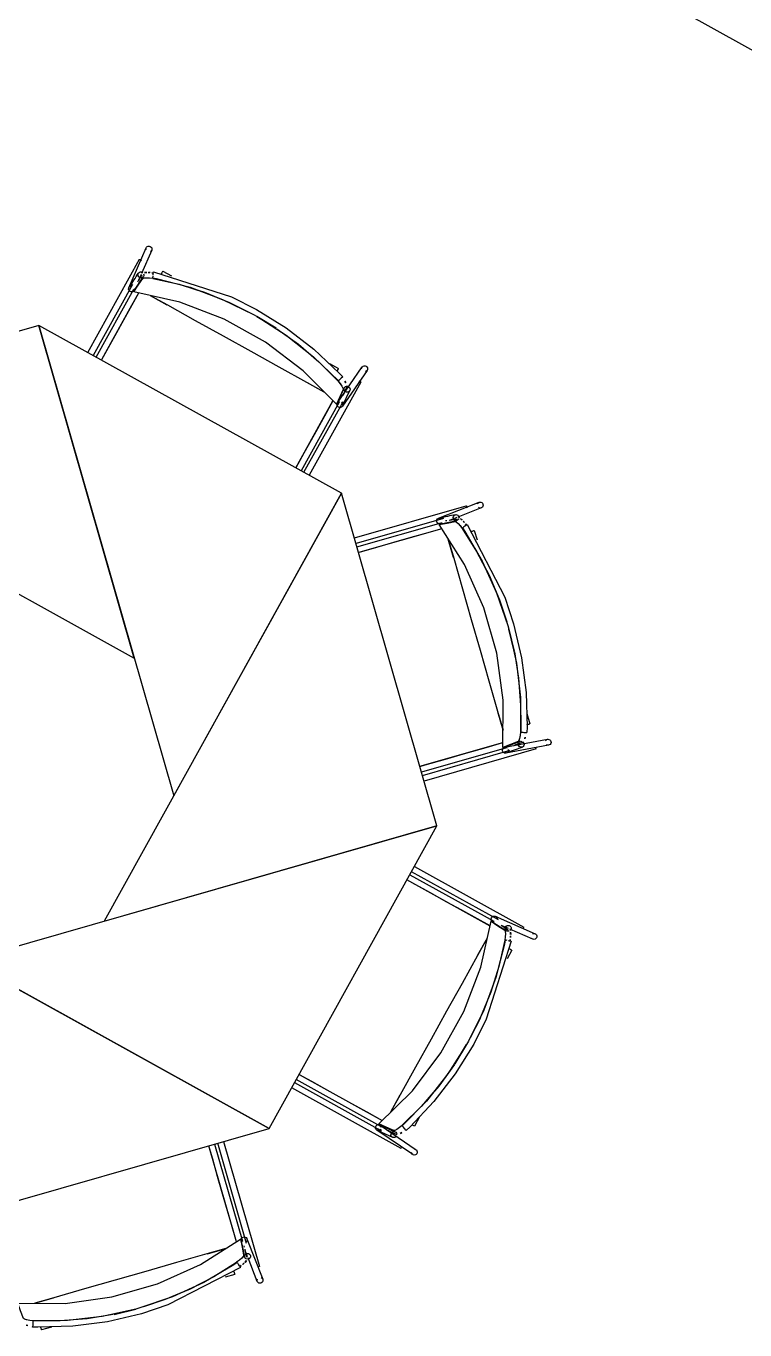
# Model space of a CAD drawing. Header units: metres. Extents: x 3.2 to 22.3, y 0.7 to 22.8.
# Drawn here: x 20.323 to 20.843, y 16.679 to 17.623 of the extents above; entities that cross this region are included whole.
import ezdxf

# ---------------------------------------------------------------- set-up
doc = ezdxf.new("R2010")
doc.units = ezdxf.units.M
for name, color, linetype in [('ARREDI', 9, 'Continuous'), ('PARETI_STRUTTURE', 7, 'Continuous'), ('PORTE_SCALE', 2, 'Continuous')]:
    doc.layers.add(name, color=color, linetype=linetype)

msp = doc.modelspace()

# ---------------------------------------------------------------- linework, layer by layer
at = {"layer": 'ARREDI'}
for points in [[(20.4095, 17.46034), (20.40932, 17.46106), (20.40942, 17.46181), (20.4095, 17.46203), (20.4095, 17.46205), (20.40975, 17.46246), (20.41029, 17.46298), (20.41099, 17.46327), (20.41174, 17.46331), (20.41246, 17.46309), (20.41306, 17.46263), (20.41347, 17.46202)], [(20.41347, 17.46201), (20.41364, 17.46129), (20.41355, 17.46054), (20.41347, 17.46032), (20.41347, 17.4603), (20.41322, 17.45989), (20.41268, 17.45937)], [(20.40475, 17.45376), (20.40473, 17.45378)], [(20.40478, 17.45375), (20.40504, 17.45361), (20.40549, 17.45336)], [(20.40549, 17.45335), (20.40607, 17.45303)], [(20.55207, 17.35958), (20.54967, 17.35418), (20.54724, 17.34879), (20.52317, 17.37312), (20.49586, 17.39381), (20.46588, 17.41044), (20.43385, 17.42263), (20.40046, 17.43015), (20.40374, 17.43506), (20.40704, 17.43997), (20.40785, 17.44033), (20.40954, 17.44047), (20.41184, 17.44036), (20.41425, 17.44001)], [(20.40336, 17.43752), (20.40427, 17.43889), (20.40669, 17.44246)], [(20.40367, 17.4417), (20.40349, 17.44242), (20.40358, 17.44316), (20.40383, 17.44369), (20.40391, 17.44383), (20.4044, 17.44428), (20.40444, 17.44431), (20.40512, 17.44459), (20.40585, 17.44462), (20.40658, 17.4444), (20.40717, 17.44394)], [(20.40758, 17.44331), (20.40776, 17.44259), (20.40768, 17.44185), (20.40744, 17.44132), (20.40735, 17.44118), (20.40682, 17.4407), (20.40614, 17.44042), (20.4054, 17.44039), (20.40468, 17.44061), (20.40408, 17.44107), (20.40367, 17.4417)], [(20.40702, 17.43997), (20.4078, 17.44033), (20.40945, 17.44048), (20.41172, 17.44037), (20.41425, 17.44001)], [(20.40836, 17.44417), (20.41, 17.44431)], [(20.41007, 17.44429), (20.40839, 17.44416)], [(20.41098, 17.44426), (20.41226, 17.4442)], [(20.41236, 17.44418), (20.41121, 17.44424)], [(20.41471, 17.44385), (20.41364, 17.444)], [(20.41365, 17.44401), (20.41472, 17.44386)], [(20.41436, 17.44173), (20.41425, 17.44111), (20.41416, 17.44065), (20.41412, 17.44042)], [(20.41425, 17.44001), (20.43324, 17.43571), (20.45184, 17.42987), (20.46991, 17.42256), (20.48484, 17.41506)], [(20.4144, 17.43998), (20.43336, 17.43568), (20.45191, 17.42986), (20.46994, 17.42255), (20.48483, 17.41506)], [(20.41448, 17.44246), (20.4146, 17.4432), (20.41471, 17.44385)], [(20.4148, 17.44435), (20.41484, 17.44463), (20.41486, 17.44467), (20.41486, 17.44466)], [(20.42148, 17.44519), (20.42136, 17.44496), (20.42112, 17.44454), (20.4208, 17.44396), (20.42044, 17.44332)], [(20.4039, 17.42937), (20.39884, 17.42025), (20.39258, 17.40895), (20.38631, 17.39765), (20.38004, 17.38633), (20.37702, 17.38088)], [(20.39691, 17.43148), (20.39673, 17.4322), (20.39683, 17.43295), (20.39691, 17.43317), (20.39691, 17.43318), (20.39716, 17.4336), (20.3977, 17.43412), (20.3984, 17.43441), (20.39915, 17.43445)], [(20.40063, 17.43102), (20.40009, 17.43051), (20.39939, 17.43023), (20.39864, 17.43019), (20.39792, 17.4304), (20.39732, 17.43085), (20.39691, 17.43148)], [(20.40076, 17.43241), (20.40046, 17.43015)], [(20.42477, 17.42064), (20.41258, 17.42742)], [(20.5385, 17.35762), (20.52595, 17.36456), (20.50584, 17.37571), (20.48565, 17.38691), (20.46543, 17.39812), (20.44523, 17.40931), (20.42511, 17.42046), (20.41258, 17.42741)], [(20.50371, 17.40384), (20.48974, 17.41234)], [(20.48975, 17.41234), (20.50367, 17.40387)], [(20.5042, 17.40353), (20.51972, 17.39226), (20.5345, 17.37961), (20.5482, 17.36582)], [(20.50422, 17.40351), (20.51979, 17.39222), (20.53458, 17.37953), (20.54829, 17.36572)], [(20.54781, 17.37271), (20.54817, 17.37336), (20.54849, 17.37393), (20.54872, 17.37436), (20.54885, 17.37458)], [(20.56554, 17.37463), (20.56568, 17.37536), (20.56592, 17.3758), (20.56592, 17.37581), (20.56607, 17.376), (20.56665, 17.37646), (20.56736, 17.3767)], [(20.56736, 17.3767), (20.56811, 17.37669), (20.5688, 17.37641), (20.56937, 17.37591), (20.56975, 17.37526), (20.56986, 17.37452), (20.56972, 17.37379), (20.56948, 17.37336), (20.56948, 17.37334), (20.56933, 17.37315), (20.56875, 17.37269), (20.56804, 17.37245)], [(20.53851, 17.3576), (20.52629, 17.36437)], [(20.54828, 17.36571), (20.54986, 17.36384), (20.55117, 17.36195), (20.55195, 17.36045), (20.55207, 17.35957)], [(20.5483, 17.36571), (20.54995, 17.36375), (20.55123, 17.36189), (20.55198, 17.36042), (20.55209, 17.35956)], [(20.5497, 17.36671), (20.54923, 17.36628), (20.54888, 17.36597), (20.54871, 17.36582)], [(20.55173, 17.36852), (20.5519, 17.36867), (20.55192, 17.36869), (20.55188, 17.36866), (20.55167, 17.36848), (20.5508, 17.3677), (20.55024, 17.3672), (20.5497, 17.3667)], [(20.55414, 17.36442), (20.55343, 17.36545)], [(20.55344, 17.36544), (20.55419, 17.36437)], [(20.56367, 17.36567), (20.56425, 17.36535)], [(20.56499, 17.36494), (20.56501, 17.36492), (20.56496, 17.36495), (20.5647, 17.36511), (20.56426, 17.36536)], [(20.55503, 17.36206), (20.55263, 17.35665), (20.55203, 17.35533)], [(20.55533, 17.35763), (20.55458, 17.35765), (20.55387, 17.35791), (20.5533, 17.3584), (20.55294, 17.35904), (20.55281, 17.35976), (20.55281, 17.35977), (20.55295, 17.36048), (20.55301, 17.36062), (20.55333, 17.36111), (20.55391, 17.36156), (20.55462, 17.3618)], [(20.55607, 17.36152), (20.55664, 17.36103), (20.55702, 17.36039), (20.55714, 17.35967), (20.55713, 17.3596), (20.557, 17.35895), (20.55693, 17.35881), (20.55661, 17.35832), (20.55603, 17.35787), (20.55532, 17.35763)], [(20.54474, 17.3513), (20.53855, 17.34012), (20.53115, 17.32676), (20.52373, 17.31338), (20.51787, 17.30281)], [(20.54724, 17.34878), (20.54956, 17.35071)], [(20.54956, 17.35071), (20.54724, 17.34878)], [(20.55024, 17.34648), (20.54949, 17.34649), (20.54879, 17.34677), (20.54822, 17.34727), (20.54786, 17.34792), (20.54774, 17.34866)], [(20.55101, 17.35044), (20.55157, 17.34994), (20.55194, 17.34929), (20.55206, 17.34855), (20.55191, 17.34782), (20.55169, 17.34739), (20.55169, 17.34737), (20.55153, 17.34718), (20.55095, 17.34672), (20.55024, 17.34648)], [(20.64938, 17.27661), (20.64977, 17.27725), (20.65035, 17.27771), (20.65057, 17.27782), (20.65059, 17.27782), (20.65106, 17.27794), (20.65181, 17.27791), (20.6525, 17.27764), (20.65306, 17.27712), (20.6534, 17.27647), (20.65352, 17.27572), (20.65336, 17.27498)], [(20.63208, 17.26755), (20.63247, 17.26819), (20.63304, 17.26865), (20.63359, 17.26886), (20.63375, 17.26888), (20.63441, 17.26887), (20.63447, 17.26886), (20.63515, 17.26858), (20.63569, 17.26806), (20.63604, 17.26741), (20.63613, 17.26666)], [(20.64137, 17.27533), (20.64137, 17.27535), (20.64138, 17.27529), (20.6416, 17.27451)], [(20.64161, 17.27451), (20.64179, 17.27387)], [(20.65337, 17.27499), (20.65298, 17.27435), (20.6524, 17.27389), (20.65217, 17.27378), (20.65216, 17.27378), (20.65169, 17.27365), (20.65094, 17.27368), (20.65024, 17.27396)], [(20.62352, 17.25867), (20.61349, 17.2558), (20.60108, 17.25224), (20.58866, 17.24867), (20.57621, 17.2451), (20.56378, 17.24155)], [(20.62237, 17.26215), (20.62162, 17.26218), (20.62093, 17.26246), (20.62037, 17.26296), (20.62003, 17.26362), (20.61992, 17.26437), (20.62007, 17.26511)], [(20.62007, 17.2651), (20.62046, 17.26574), (20.62104, 17.2662), (20.62126, 17.26631), (20.62128, 17.26631), (20.62175, 17.26644), (20.6225, 17.26641), (20.62319, 17.26613), (20.62375, 17.26562)], [(20.62345, 17.26304), (20.62163, 17.26166)], [(20.67894, 17.10454), (20.67342, 17.10243), (20.66789, 17.10034), (20.66808, 17.13456), (20.6634, 17.1685), (20.65396, 17.20146), (20.63993, 17.23272), (20.62164, 17.26166), (20.62743, 17.26281), (20.63324, 17.26395), (20.63407, 17.26363), (20.63536, 17.26253), (20.6369, 17.26082), (20.63836, 17.25888)], [(20.62734, 17.26451), (20.6264, 17.26433)], [(20.6289, 17.26482), (20.63052, 17.26514), (20.63474, 17.26596)], [(20.63598, 17.26592), (20.63559, 17.26528), (20.63502, 17.26483), (20.63447, 17.26462), (20.63431, 17.26459), (20.63361, 17.26462), (20.63359, 17.26462), (20.63291, 17.2649), (20.63237, 17.26541), (20.63202, 17.26606), (20.63193, 17.26681), (20.63208, 17.26755)], [(20.63322, 17.26396), (20.63403, 17.26367), (20.63531, 17.2626), (20.63682, 17.26093), (20.63836, 17.25888)], [(20.63713, 17.26598), (20.63839, 17.26492)], [(20.63842, 17.26487), (20.63715, 17.26596)], [(20.63837, 17.25888), (20.64876, 17.24241), (20.65778, 17.22514), (20.66538, 17.20718), (20.67063, 17.19132)], [(20.63845, 17.25876), (20.64881, 17.2423), (20.65781, 17.22507), (20.66539, 17.20715), (20.67063, 17.19133)], [(20.63856, 17.25926), (20.63876, 17.2594), (20.63913, 17.25966), (20.63965, 17.26003)], [(20.63998, 17.26316), (20.63905, 17.26419)], [(20.63906, 17.26419), (20.63992, 17.26325)], [(20.64204, 17.26172), (20.64182, 17.26156), (20.64141, 17.26126), (20.64086, 17.26087), (20.64025, 17.26044), (20.63966, 17.26003)], [(20.64141, 17.26127), (20.64075, 17.26213)], [(20.64076, 17.26213), (20.64141, 17.26127)], [(20.64207, 17.26173), (20.64209, 17.26174)], [(20.63211, 17.23774), (20.62827, 17.25116)], [(20.62828, 17.25115), (20.63222, 17.23739), (20.63857, 17.21526), (20.64493, 17.19307), (20.6513, 17.17084), (20.65767, 17.14865), (20.66401, 17.12654), (20.66796, 17.11276)], [(20.64507, 17.25683), (20.64579, 17.25704), (20.64642, 17.25722), (20.64689, 17.25736), (20.64714, 17.25743)], [(20.67217, 17.18593), (20.67604, 17.17009)], [(20.67604, 17.17005), (20.67218, 17.18594)], [(20.67616, 17.16948), (20.67918, 17.15054), (20.68068, 17.13113), (20.68061, 17.1117)], [(20.67617, 17.16945), (20.6792, 17.15046), (20.68068, 17.13103), (20.68061, 17.11156)], [(20.66796, 17.11275), (20.6641, 17.12616)], [(20.68521, 17.11685), (20.68592, 17.11706), (20.68656, 17.11724), (20.68702, 17.11736), (20.68728, 17.11745)], [(20.68729, 17.11744), (20.68731, 17.11745)], [(20.68061, 17.11156), (20.6804, 17.10913), (20.68, 17.10686), (20.67947, 17.10525), (20.67894, 17.10454)], [(20.68061, 17.11155), (20.68039, 17.109), (20.67998, 17.10677), (20.67947, 17.10521), (20.67894, 17.10452)], [(20.68097, 17.11134), (20.68121, 17.11132), (20.68167, 17.11131), (20.68231, 17.11127)], [(20.6823, 17.11127), (20.68304, 17.11122), (20.68379, 17.11118), (20.68446, 17.11114), (20.68496, 17.11111), (20.68523, 17.1111), (20.68527, 17.1111), (20.68526, 17.1111), (20.68502, 17.11111)], [(20.68407, 17.10773), (20.68383, 17.10644)], [(20.68384, 17.1065), (20.68406, 17.10774)], [(20.60772, 17.08661), (20.61156, 17.08773), (20.62623, 17.09192), (20.64094, 17.09614), (20.65563, 17.10035), (20.66791, 17.10386)], [(20.66839, 17.09658), (20.66787, 17.09712), (20.66757, 17.09782), (20.66751, 17.09857), (20.66772, 17.09929), (20.66816, 17.09989)], [(20.67089, 17.10005), (20.66789, 17.10033)], [(20.6679, 17.10034), (20.6709, 17.10006)], [(20.67173, 17.09884), (20.67178, 17.09809), (20.67158, 17.09737), (20.67113, 17.09676), (20.67052, 17.09634), (20.67005, 17.0962), (20.67003, 17.0962), (20.6698, 17.09616), (20.66905, 17.09625), (20.66838, 17.09658)], [(20.68279, 17.10421), (20.67727, 17.10209), (20.67592, 17.10157)], [(20.67987, 17.10087), (20.67936, 17.10141), (20.67904, 17.10211), (20.67898, 17.10284), (20.67917, 17.10357), (20.67959, 17.10416), (20.67961, 17.10416), (20.6802, 17.10457), (20.68034, 17.10462), (20.68091, 17.10475), (20.68165, 17.10465)], [(20.68283, 17.10378), (20.68314, 17.10308), (20.68321, 17.10235), (20.68301, 17.10163), (20.68258, 17.10103), (20.68254, 17.10099), (20.68199, 17.10063), (20.68185, 17.10057), (20.68126, 17.10045), (20.68053, 17.10054), (20.67986, 17.10088)], [(20.69146, 17.10066), (20.69164, 17.10002)], [(20.69186, 17.09924), (20.69177, 17.09952), (20.69164, 17.10002)], [(20.69187, 17.09919), (20.69187, 17.0992)], [(20.69867, 17.10506), (20.69911, 17.10566), (20.69973, 17.10608), (20.7002, 17.10623), (20.70022, 17.10623), (20.70045, 17.10626), (20.7012, 17.10617), (20.70187, 17.10584)], [(20.70186, 17.10585), (20.70238, 17.10531), (20.70268, 17.10461), (20.70274, 17.10386), (20.70253, 17.10314), (20.70209, 17.10254), (20.70147, 17.10213), (20.701, 17.10197), (20.70099, 17.10197), (20.70075, 17.10195), (20.7, 17.10203), (20.69934, 17.10236)], [(20.65855, 16.97105), (20.64942, 16.97611), (20.63813, 16.98237), (20.62683, 16.98864), (20.61551, 16.99492), (20.6042, 17.00118), (20.59835, 17.00442)], [(20.6602, 16.97432), (20.65969, 16.97486), (20.65939, 16.97556), (20.65937, 16.97631), (20.65957, 16.97703), (20.66003, 16.97763), (20.66066, 16.97805)], [(20.66065, 16.97804), (20.66138, 16.97822), (20.66213, 16.97813), (20.66235, 16.97804), (20.66236, 16.97804), (20.66278, 16.97779), (20.66329, 16.97725), (20.66359, 16.97656), (20.66363, 16.97581)], [(20.58876, 16.82288), (20.58335, 16.82528), (20.57796, 16.82771), (20.6023, 16.85178), (20.62299, 16.87909), (20.63962, 16.90907), (20.65181, 16.9411), (20.65933, 16.97449), (20.66424, 16.97121), (20.66915, 16.96791), (20.66951, 16.9671), (20.66965, 16.96541), (20.66953, 16.96312), (20.66919, 16.9607)], [(20.66159, 16.97419), (20.65932, 16.9745)], [(20.6667, 16.9716), (20.66807, 16.97068), (20.67164, 16.96826)], [(20.66915, 16.96793), (20.66951, 16.96715), (20.66966, 16.9655), (20.66955, 16.96324), (20.66919, 16.96071)], [(20.67249, 16.96737), (20.67177, 16.96719), (20.67103, 16.96727), (20.6705, 16.96752), (20.67036, 16.96761), (20.66988, 16.96813), (20.6696, 16.96882), (20.66957, 16.96955), (20.66979, 16.97027), (20.67025, 16.97087), (20.67088, 16.97129)], [(20.67088, 16.97128), (20.6716, 16.97146), (20.67234, 16.97138), (20.67287, 16.97114), (20.673, 16.97104), (20.67346, 16.97056), (20.67349, 16.97052), (20.67377, 16.96984), (20.6738, 16.9691), (20.67357, 16.96838), (20.67312, 16.96778)], [(20.67347, 16.96489), (20.67333, 16.96657)], [(20.67335, 16.96661), (20.67349, 16.96496)], [(20.68253, 16.96946), (20.68221, 16.96888)], [(20.68293, 16.97017), (20.68279, 16.96991), (20.68254, 16.96947)], [(20.68294, 16.97021), (20.68296, 16.97022)], [(20.5868, 16.83646), (20.59374, 16.849), (20.60489, 16.86911), (20.61609, 16.8893), (20.6273, 16.90953), (20.63849, 16.92972), (20.64966, 16.94985), (20.65659, 16.96237)], [(20.64982, 16.95018), (20.6566, 16.96238)], [(20.66919, 16.9607), (20.66489, 16.94171), (20.65905, 16.92312), (20.65173, 16.90505)], [(20.66917, 16.96055), (20.66486, 16.9416), (20.65903, 16.92305), (20.65173, 16.90501)], [(20.67091, 16.9606), (20.67028, 16.96071), (20.66983, 16.96079), (20.6696, 16.96083)], [(20.67164, 16.96048), (20.67238, 16.96035), (20.67303, 16.96024)], [(20.67303, 16.96024), (20.67318, 16.96131)], [(20.67319, 16.96131), (20.67303, 16.96024)], [(20.67336, 16.96259), (20.67342, 16.96374)], [(20.67343, 16.96397), (20.67338, 16.9627)], [(20.67353, 16.96015), (20.67381, 16.96011), (20.67385, 16.9601), (20.67383, 16.9601)], [(20.69119, 16.96148), (20.69047, 16.96132), (20.68972, 16.9614), (20.6895, 16.96148), (20.68948, 16.96148), (20.68906, 16.96173), (20.68855, 16.96227)], [(20.68952, 16.96545), (20.69024, 16.96563), (20.69099, 16.96554), (20.69121, 16.96545), (20.69122, 16.96545), (20.69164, 16.9652), (20.69215, 16.96466), (20.69245, 16.96397), (20.69249, 16.96322), (20.69227, 16.96249), (20.69181, 16.9619), (20.6912, 16.96148)], [(20.67437, 16.95347), (20.67413, 16.95359), (20.67372, 16.95383), (20.67313, 16.95415), (20.6725, 16.95451)], [(20.64424, 16.89012), (20.65154, 16.90463)], [(20.65154, 16.90462), (20.64424, 16.89012)], [(20.63302, 16.87124), (20.64152, 16.88522)], [(20.64152, 16.8852), (20.63305, 16.87128)], [(20.52028, 16.86358), (20.52922, 16.85862), (20.54255, 16.85123), (20.55594, 16.84381), (20.5693, 16.8364), (20.58047, 16.8302)], [(20.63269, 16.87073), (20.62139, 16.85516), (20.60871, 16.84037), (20.59489, 16.82666)], [(20.63271, 16.87076), (20.62144, 16.85523), (20.60879, 16.84045), (20.595, 16.82676)], [(20.58678, 16.83644), (20.59355, 16.84866)], [(20.57566, 16.82472), (20.57567, 16.82547), (20.57595, 16.82616), (20.57645, 16.82673), (20.5771, 16.82709), (20.57784, 16.82722)], [(20.57962, 16.82395), (20.57912, 16.82338), (20.57847, 16.82302), (20.57773, 16.82289), (20.577, 16.82305), (20.57656, 16.82327), (20.57655, 16.82327), (20.57636, 16.82342), (20.5759, 16.824), (20.57566, 16.82471)], [(20.57796, 16.82772), (20.57989, 16.8254)], [(20.57989, 16.8254), (20.57796, 16.82772)], [(20.59489, 16.82666), (20.59293, 16.825), (20.59107, 16.82373), (20.5896, 16.82298), (20.58873, 16.82287)], [(20.59489, 16.82667), (20.59302, 16.82509), (20.59113, 16.82378), (20.58963, 16.823), (20.58875, 16.82288)], [(20.59589, 16.82526), (20.59545, 16.82573), (20.59515, 16.82607), (20.595, 16.82624)], [(20.5977, 16.82322), (20.59785, 16.82306), (20.59787, 16.82303), (20.59784, 16.82307), (20.59766, 16.82328), (20.59688, 16.82415), (20.59638, 16.82471), (20.59588, 16.82525)], [(20.60189, 16.82715), (20.60254, 16.82678), (20.60311, 16.82646), (20.60354, 16.82623), (20.60376, 16.8261)], [(20.59124, 16.81992), (20.58582, 16.82232), (20.5845, 16.82292)], [(20.58681, 16.81963), (20.58683, 16.82038), (20.58709, 16.82109), (20.58758, 16.82166), (20.58821, 16.82202), (20.58894, 16.82214), (20.58895, 16.82214), (20.58966, 16.822), (20.5898, 16.82195), (20.59028, 16.82163), (20.59074, 16.82104), (20.59098, 16.82034)], [(20.5907, 16.81888), (20.59021, 16.81831), (20.58957, 16.81793), (20.58885, 16.81781), (20.58878, 16.81782), (20.58813, 16.81795), (20.58799, 16.81802), (20.5875, 16.81834), (20.58704, 16.81892), (20.58681, 16.81963)], [(20.59462, 16.82151), (20.59355, 16.82076)], [(20.5936, 16.82081), (20.59463, 16.82152)], [(20.47483, 16.74233), (20.47195, 16.75236), (20.46839, 16.76478), (20.46483, 16.77719), (20.46126, 16.78964), (20.4577, 16.80207), (20.45488, 16.8119)], [(20.59412, 16.80996), (20.5941, 16.80995), (20.59413, 16.80999), (20.59428, 16.81025), (20.59453, 16.8107)], [(20.59485, 16.81129), (20.59453, 16.8107)], [(20.60588, 16.80759), (20.60587, 16.80684), (20.60559, 16.80615), (20.60509, 16.80558), (20.60444, 16.80521), (20.6037, 16.80509), (20.60297, 16.80523), (20.60254, 16.80547), (20.60252, 16.80547), (20.60233, 16.80562), (20.60187, 16.80621), (20.60163, 16.80691)], [(20.60381, 16.80941), (20.60454, 16.80927), (20.60497, 16.80904), (20.60499, 16.80904), (20.60518, 16.80888), (20.60564, 16.8083), (20.60588, 16.80759)], [(20.3207, 16.68691), (20.31857, 16.69244), (20.31649, 16.69796), (20.35071, 16.69777), (20.38465, 16.70245), (20.41761, 16.71189), (20.44888, 16.72592), (20.47781, 16.74421), (20.47896, 16.73842), (20.4801, 16.73262), (20.47978, 16.73178), (20.47868, 16.73049), (20.47697, 16.72895), (20.47503, 16.72749)], [(20.4792, 16.7424), (20.47781, 16.74422)], [(20.4783, 16.74348), (20.47833, 16.74423), (20.47861, 16.74492), (20.47911, 16.74548), (20.47978, 16.74582), (20.48053, 16.74593), (20.48126, 16.74578)], [(20.48066, 16.73851), (20.48048, 16.73945)], [(20.48126, 16.74578), (20.4819, 16.74539), (20.48235, 16.74481), (20.48246, 16.74459), (20.48246, 16.74457), (20.48259, 16.7441), (20.48256, 16.74335), (20.48228, 16.74266), (20.48177, 16.7421)], [(20.4673, 16.73757), (20.45354, 16.73363), (20.43141, 16.72728), (20.40922, 16.72092), (20.387, 16.71455), (20.3648, 16.70818), (20.34269, 16.70184), (20.32891, 16.69789)], [(20.45389, 16.73374), (20.46731, 16.73758)], [(20.48011, 16.73263), (20.47982, 16.73182), (20.47875, 16.73054), (20.47708, 16.72903), (20.47503, 16.72749)], [(20.48208, 16.72987), (20.48144, 16.73026), (20.48098, 16.73083), (20.48077, 16.73138), (20.48074, 16.73154), (20.48077, 16.73224), (20.48077, 16.73226), (20.48105, 16.73294), (20.48156, 16.73348), (20.48222, 16.73383), (20.48297, 16.73392), (20.4837, 16.73377)], [(20.48097, 16.73696), (20.48129, 16.73533), (20.48211, 16.73111)], [(20.48371, 16.73377), (20.48434, 16.73338), (20.4848, 16.73281), (20.48501, 16.73226), (20.48504, 16.73211), (20.48502, 16.73144), (20.48501, 16.73138), (20.48473, 16.7307), (20.48422, 16.73016), (20.48357, 16.72981), (20.48282, 16.72972)], [(20.47503, 16.72748), (20.45856, 16.71709), (20.44129, 16.70807), (20.42334, 16.70047), (20.40747, 16.69522)], [(20.47491, 16.7274), (20.45847, 16.71704), (20.44122, 16.70804), (20.4233, 16.70046), (20.40748, 16.69522)], [(20.47298, 16.72078), (20.47319, 16.72006), (20.47337, 16.71943), (20.47351, 16.71896), (20.47358, 16.71871)], [(20.47541, 16.72729), (20.47555, 16.72709), (20.47582, 16.72672), (20.47618, 16.7262)], [(20.47787, 16.72381), (20.47771, 16.72403), (20.47742, 16.72445), (20.47703, 16.72499), (20.4766, 16.7256), (20.47618, 16.7262)], [(20.47742, 16.72445), (20.47828, 16.7251)], [(20.47828, 16.72509), (20.47742, 16.72444)], [(20.47788, 16.72378), (20.4779, 16.72377)], [(20.47931, 16.72587), (20.48034, 16.7268)], [(20.48035, 16.7268), (20.4794, 16.72594)], [(20.48102, 16.72743), (20.48211, 16.7287)], [(20.48213, 16.72872), (20.48108, 16.72746)], [(20.49066, 16.72424), (20.49002, 16.72406)], [(20.49148, 16.72448), (20.4915, 16.72448), (20.49144, 16.72447), (20.49067, 16.72425)], [(20.49114, 16.71248), (20.4905, 16.71287), (20.49004, 16.71346), (20.48993, 16.71368), (20.48993, 16.71369), (20.4898, 16.71416), (20.48983, 16.71491), (20.49011, 16.71561)], [(20.49276, 16.71647), (20.4934, 16.71608), (20.49386, 16.7155), (20.49397, 16.71528), (20.49397, 16.71526), (20.4941, 16.71479), (20.49407, 16.71404), (20.49379, 16.71335), (20.49328, 16.71279), (20.49262, 16.71245), (20.49187, 16.71233), (20.49114, 16.71249)], [(20.3289, 16.69789), (20.34232, 16.70175)], [(20.3862, 16.68981), (20.40209, 16.69367)], [(20.40208, 16.69368), (20.38625, 16.68982)], [(20.3277, 16.68524), (20.32515, 16.68546), (20.32293, 16.68587), (20.32136, 16.68638), (20.32068, 16.68691)], [(20.32771, 16.68524), (20.32528, 16.68545), (20.32302, 16.68585), (20.3214, 16.68638), (20.3207, 16.68691)], [(20.32742, 16.68355), (20.32738, 16.68281), (20.32734, 16.68206), (20.32729, 16.6814), (20.32727, 16.6809), (20.32725, 16.68062), (20.32725, 16.68058), (20.32725, 16.68059), (20.32727, 16.68083)], [(20.32749, 16.68488), (20.32748, 16.68464), (20.32746, 16.68418), (20.32742, 16.68354)], [(20.3856, 16.68968), (20.36661, 16.68665), (20.34718, 16.68517), (20.32771, 16.68524)], [(20.38563, 16.68969), (20.36669, 16.68667), (20.34729, 16.68517), (20.32786, 16.68524)], [(20.32389, 16.68178), (20.32259, 16.68202)], [(20.32265, 16.68202), (20.32389, 16.68179)], [(20.333, 16.68064), (20.33321, 16.67993), (20.33339, 16.67929), (20.33351, 16.67883), (20.3336, 16.67857)], [(20.33359, 16.67857), (20.3336, 16.67854)]]:
    msp.add_lwpolyline(points, dxfattribs=at)
for points in [[(20.4009, 17.16506), (20.33183, 17.40594), (20.09097, 17.33687)], [(20.42951, 17.06529), (20.55099, 17.28445), (20.33184, 17.40593)], [(20.37918, 16.97452), (20.62006, 17.04357), (20.55099, 17.28445)], [(20.27941, 16.94591), (20.49856, 16.82442), (20.62005, 17.04357)], [(20.18864, 16.99623), (20.25769, 16.75536), (20.49857, 16.82442)]]:
    msp.add_lwpolyline(points, close=True, dxfattribs=at)
at = {"layer": 'PARETI_STRUTTURE'}
for points in [[(20.97072, 17.57122), (20.9564, 17.54539), (20.02593, 18.06119)], [(20.39692, 17.43318), (20.4095, 17.46204)], [(20.41347, 17.46031), (20.40618, 17.4436)], [(20.36732, 17.38628), (20.40473, 17.45378)], [(20.4011, 17.43146), (20.40744, 17.44132)], [(20.40578, 17.44269), (20.40385, 17.43826)], [(20.40468, 17.43964), (20.40518, 17.44054)], [(20.41411, 17.4404), (20.41703, 17.43982), (20.44128, 17.4335), (20.46478, 17.42477), (20.4873, 17.41373)], [(20.41486, 17.44467), (20.47133, 17.42662), (20.4894, 17.41752)], [(20.4215, 17.44522), (20.42774, 17.44176)], [(20.39952, 17.43544), (20.3711, 17.38417)], [(20.37326, 17.38297), (20.4005, 17.43211)], [(20.40393, 17.42936), (20.37705, 17.38087)], [(20.40131, 17.43243), (20.40088, 17.43145)], [(20.4873, 17.41373), (20.48981, 17.41232), (20.51097, 17.39882), (20.53065, 17.38327), (20.54869, 17.3658)], [(20.4894, 17.41752), (20.51087, 17.40417), (20.53092, 17.38876), (20.54933, 17.37144), (20.55192, 17.36869)], [(20.54219, 17.37833), (20.54887, 17.37462)], [(20.54811, 17.34983), (20.56591, 17.3758)], [(20.56949, 17.37336), (20.55168, 17.34738)], [(20.565, 17.36493), (20.52758, 17.29743)], [(20.548, 17.35003), (20.54806, 17.35016), (20.54811, 17.35027), (20.54817, 17.3504), (20.54822, 17.35051), (20.54828, 17.35063), (20.54834, 17.35074), (20.54839, 17.35087), (20.54845, 17.35098), (20.5485, 17.3511), (20.54856, 17.35122), (20.54861, 17.35134), (20.54867, 17.35145), (20.54872, 17.35158), (20.54879, 17.3517), (20.54885, 17.35181), (20.54891, 17.35194), (20.54896, 17.35205), (20.54902, 17.35217), (20.54907, 17.35228), (20.54913, 17.35241), (20.54918, 17.35252), (20.54924, 17.35265), (20.54929, 17.35276), (20.54935, 17.35288), (20.54941, 17.35299), (20.54952, 17.35324), (20.54957, 17.35335), (20.54963, 17.35348), (20.54968, 17.35359), (20.54974, 17.35372), (20.54979, 17.35383), (20.54985, 17.35395), (20.54991, 17.35406), (20.54996, 17.35419), (20.55002, 17.3543), (20.55007, 17.35442), (20.55013, 17.35453), (20.55024, 17.35478), (20.55029, 17.3549), (20.55035, 17.35502), (20.55042, 17.35513), (20.55047, 17.35526), (20.55053, 17.35537), (20.55059, 17.35549), (20.55064, 17.3556), (20.5507, 17.35573), (20.55075, 17.35584), (20.55081, 17.35597), (20.55086, 17.35608), (20.55097, 17.35633), (20.55103, 17.35644), (20.55109, 17.35656), (20.55114, 17.35667), (20.5512, 17.3568), (20.55125, 17.35691), (20.55131, 17.35703), (20.55136, 17.35715), (20.55142, 17.35727), (20.55147, 17.35738), (20.55159, 17.35763), (20.55164, 17.35774), (20.5517, 17.35787), (20.55175, 17.35798), (20.55181, 17.3581), (20.55186, 17.35822), (20.55193, 17.35834), (20.55199, 17.35845), (20.55204, 17.35858), (20.5521, 17.35869), (20.55216, 17.35881), (20.55221, 17.35892), (20.55232, 17.35917), (20.55238, 17.35928), (20.55243, 17.35941), (20.55249, 17.35952), (20.55254, 17.35965), (20.5526, 17.35976), (20.55266, 17.35988), (20.55271, 17.35999), (20.55277, 17.36012), (20.55282, 17.36023), (20.55288, 17.36035), (20.55293, 17.36047), (20.55299, 17.36059), (20.553, 17.36062)], [(20.55191, 17.34817), (20.55694, 17.35881)], [(20.55355, 17.35829), (20.55304, 17.35737)], [(20.51785, 17.30282), (20.54473, 17.35132)], [(20.54916, 17.35039), (20.52163, 17.30072)], [(20.52379, 17.29953), (20.55068, 17.34803)], [(20.55078, 17.34822), (20.55221, 17.35079)], [(20.62128, 17.26631), (20.65058, 17.27781)], [(20.56027, 17.25209), (20.64137, 17.27534)], [(20.65217, 17.27377), (20.6352, 17.26712)], [(20.62472, 17.26606), (20.56147, 17.24793)], [(20.56215, 17.24555), (20.62305, 17.26301)], [(20.62354, 17.25865), (20.56417, 17.24162)], [(20.62386, 17.26267), (20.62286, 17.26228)], [(20.62302, 17.26212), (20.63447, 17.26462)], [(20.63448, 17.26684), (20.62977, 17.26499)], [(20.63052, 17.26516), (20.63232, 17.26567)], [(20.63854, 17.25926), (20.6402, 17.25677), (20.65288, 17.23516), (20.66332, 17.21237), (20.67143, 17.18864)], [(20.64209, 17.26174), (20.66925, 17.20905), (20.6756, 17.18984)], [(20.64717, 17.25744), (20.64914, 17.25058)], [(20.67143, 17.18865), (20.67222, 17.18585), (20.67762, 17.16137), (20.68055, 17.13645), (20.68095, 17.11134)], [(20.6756, 17.18984), (20.68135, 17.16521), (20.68462, 17.14014), (20.68539, 17.11488), (20.68528, 17.1111)], [(20.6852, 17.1248), (20.68731, 17.11745)], [(20.60771, 17.08664), (20.66791, 17.1039)], [(20.67039, 17.1001), (20.6089, 17.08248)], [(20.69188, 17.09919), (20.61078, 17.07594)], [(20.66925, 17.10046), (20.7002, 17.10623)], [(20.68035, 17.10462), (20.68018, 17.10457), (20.68007, 17.10452), (20.67982, 17.10444), (20.67969, 17.10439), (20.67907, 17.10418), (20.67896, 17.10412), (20.67846, 17.10396), (20.67833, 17.1039), (20.67796, 17.10377), (20.67785, 17.10373), (20.67772, 17.10369), (20.6776, 17.10364), (20.6771, 17.10347), (20.67697, 17.10341), (20.67685, 17.10337), (20.67673, 17.10333), (20.67648, 17.10325), (20.67636, 17.10319), (20.67573, 17.10298), (20.67561, 17.10293), (20.6755, 17.10289), (20.67512, 17.10276), (20.675, 17.10271), (20.6745, 17.10254), (20.67439, 17.1025), (20.67426, 17.10244), (20.67376, 17.10227), (20.67364, 17.10222), (20.67339, 17.10214), (20.67328, 17.10209), (20.67303, 17.10201), (20.6729, 17.10196), (20.6724, 17.10179), (20.67228, 17.10173), (20.67215, 17.10169), (20.67204, 17.10165), (20.67179, 17.10157), (20.67166, 17.10151), (20.67104, 17.1013), (20.67093, 17.10125), (20.67043, 17.10108), (20.6703, 17.10102), (20.66993, 17.1009), (20.66982, 17.10086), (20.66969, 17.10082), (20.66957, 17.10076), (20.66932, 17.10068)], [(20.67001, 17.09743), (20.67283, 17.09823)], [(20.701, 17.10198), (20.67005, 17.0962)], [(20.67077, 17.09659), (20.68184, 17.10057)], [(20.67907, 17.10259), (20.67809, 17.10231)], [(20.60958, 17.0801), (20.66979, 17.09736)], [(20.60373, 17.01414), (20.68296, 16.97022)], [(20.65855, 16.97102), (20.59834, 17.0044)], [(20.60044, 17.00819), (20.66128, 16.97446)], [(20.66462, 16.97543), (20.60164, 17.01035)], [(20.66236, 16.97804), (20.69122, 16.96545)], [(20.66161, 16.97364), (20.66063, 16.97407)], [(20.66065, 16.97385), (20.6705, 16.96752)], [(20.67187, 16.96917), (20.66744, 16.9711)], [(20.66882, 16.97028), (20.66972, 16.96978)], [(20.68949, 16.96148), (20.67278, 16.96877)], [(20.66958, 16.96084), (20.66899, 16.95792), (20.66267, 16.93367), (20.65395, 16.91017), (20.64291, 16.88766)], [(20.67385, 16.9601), (20.65579, 16.90362), (20.6467, 16.88556)], [(20.6744, 16.95345), (20.67094, 16.94721)], [(20.64291, 16.88765), (20.6415, 16.88514), (20.628, 16.86398), (20.61245, 16.8443), (20.59498, 16.82626)], [(20.6467, 16.88556), (20.63335, 16.86409), (20.61793, 16.84403), (20.60061, 16.82563), (20.59786, 16.82303)], [(20.52029, 16.8636), (20.5805, 16.83023)], [(20.59411, 16.80995), (20.51489, 16.85386)], [(20.51699, 16.85765), (20.5772, 16.82427)], [(20.57956, 16.82579), (20.51819, 16.85981)], [(20.57901, 16.82685), (20.60498, 16.80904)], [(20.57921, 16.82695), (20.57934, 16.8269), (20.57945, 16.82684), (20.57957, 16.82678), (20.57969, 16.82673), (20.57981, 16.82667), (20.57992, 16.82662), (20.58005, 16.82656), (20.58016, 16.82651), (20.58028, 16.82645), (20.58039, 16.8264), (20.58052, 16.82634), (20.58063, 16.82628), (20.58088, 16.82617), (20.58099, 16.8261), (20.58112, 16.82605), (20.58123, 16.82599), (20.58135, 16.82594), (20.58146, 16.82588), (20.58159, 16.82583), (20.5817, 16.82577), (20.58182, 16.82571), (20.58194, 16.82566), (20.58206, 16.8256), (20.58217, 16.82555), (20.58242, 16.82544), (20.58253, 16.82538), (20.58266, 16.82533), (20.58277, 16.82527), (20.58289, 16.82521), (20.58301, 16.82516), (20.58313, 16.8251), (20.58324, 16.82505), (20.58337, 16.82499), (20.58348, 16.82494), (20.5836, 16.82488), (20.58371, 16.82483), (20.58396, 16.82471), (20.58407, 16.82466), (20.5842, 16.8246), (20.58431, 16.82453), (20.58444, 16.82448), (20.58455, 16.82442), (20.58467, 16.82437), (20.58478, 16.82431), (20.58491, 16.82426), (20.58502, 16.8242), (20.58514, 16.82415), (20.58526, 16.82409), (20.58551, 16.82398), (20.58562, 16.82392), (20.58574, 16.82387), (20.58585, 16.82381), (20.58598, 16.82376), (20.58609, 16.8237), (20.58621, 16.82365), (20.58632, 16.82359), (20.58645, 16.82353), (20.58656, 16.82348), (20.58681, 16.82337), (20.58692, 16.82331), (20.58705, 16.82326), (20.58716, 16.8232), (20.58728, 16.82315), (20.58739, 16.82309), (20.58752, 16.82302), (20.58763, 16.82296), (20.58776, 16.82291), (20.58787, 16.82285), (20.58799, 16.8228), (20.5881, 16.82274), (20.58835, 16.82263), (20.58846, 16.82258), (20.58859, 16.82252), (20.5887, 16.82246), (20.58882, 16.82241), (20.58894, 16.82235), (20.58906, 16.8223), (20.58917, 16.82224), (20.5893, 16.82219), (20.58941, 16.82213), (20.58953, 16.82208), (20.58964, 16.82202), (20.58977, 16.82196), (20.5898, 16.82195)], [(20.60751, 16.83277), (20.6038, 16.82609)], [(20.46555, 16.81496), (20.49149, 16.72448)], [(20.60253, 16.80547), (20.57656, 16.82327)], [(20.57735, 16.82304), (20.58799, 16.81802)], [(20.5774, 16.82417), (20.57997, 16.82274)], [(20.58747, 16.8214), (20.58655, 16.82192)], [(20.4748, 16.74232), (20.45485, 16.81189)], [(20.45901, 16.81308), (20.47916, 16.7428)], [(20.48221, 16.74114), (20.46139, 16.81376)], [(20.47827, 16.74283), (20.48077, 16.73138)], [(20.47882, 16.742), (20.47843, 16.743)], [(20.48247, 16.74457), (20.49397, 16.71527)], [(20.48299, 16.73137), (20.48114, 16.73608)], [(20.48131, 16.73533), (20.48182, 16.73353)], [(20.48994, 16.71368), (20.48327, 16.73065)], [(20.47541, 16.72731), (20.47292, 16.72566), (20.45131, 16.71297), (20.42852, 16.70253), (20.4048, 16.69442)], [(20.4779, 16.72377), (20.4252, 16.6966), (20.40599, 16.69025)], [(20.47359, 16.71868), (20.46673, 16.71671)], [(20.4048, 16.69442), (20.40201, 16.69363), (20.37752, 16.68823), (20.3526, 16.6853), (20.32749, 16.6849)], [(20.40599, 16.69026), (20.38137, 16.68451), (20.3563, 16.68123), (20.33103, 16.68047), (20.32725, 16.68058)], [(20.34095, 16.68065), (20.3336, 16.67854)]]:
    msp.add_lwpolyline(points, dxfattribs=at)
at = {"layer": 'PORTE_SCALE'}
for centre, radius, start, end in [((13.29144, 22.00539), 8.44956, 327.24518, 327.324991), ((21.05572, 15.30173), 2.01191, 102.11177, 102.44654)]:
    msp.add_arc(centre, radius, start, end, dxfattribs=at)

doc.saveas('drawing.dxf')
